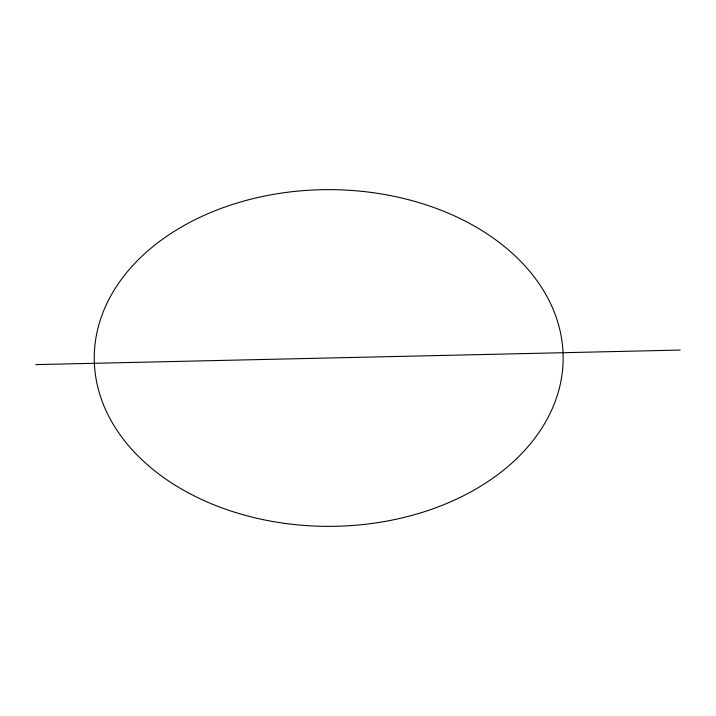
<?xml version="1.0" encoding="UTF-8"?>
<svg xmlns="http://www.w3.org/2000/svg" width="716" height="716" viewBox="0 0 716 716"><rect width="100%" height="100%" fill="white"/><g stroke="black" fill="none" stroke-linecap="round" stroke-linejoin="round"><path stroke-width="1.07" d="M35.8 364.614L680.2 350.07M203.469 500.323A234.445 168.358 0 0 0 562.964 364.73A234.445 168.358 0 0 0 219.696 208.947A234.445 168.358 0 0 0 203.469 500.323"/></g></svg>
